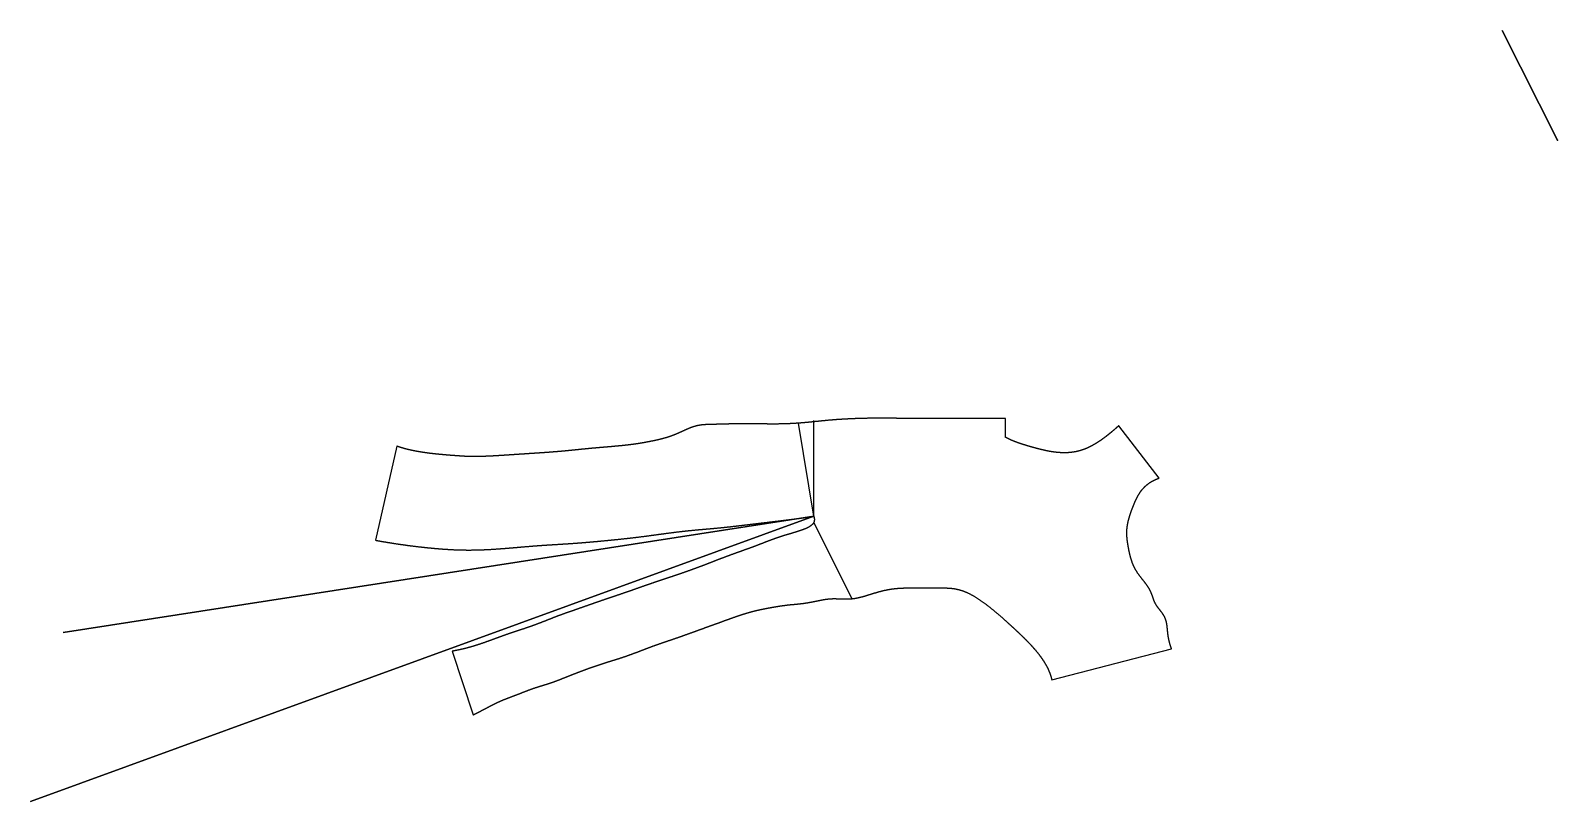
# Model space of a CAD drawing. Header units: millimetres. Extents: x -52351 to 49718, y -19054 to 32454.
import ezdxf

# ---------------------------------------------------------------- set-up
doc = ezdxf.new("R2010")
doc.units = ezdxf.units.MM
doc.header["$MEASUREMENT"] = 0
for name, color, linetype in [('운행 구간 new v3_밑 도면', 7, 'Continuous'), ('운행 구간 new v3_아랫 경로 종료부', 7, 'Continuous'), ('운행 구간 new v3_옆 절삭', 7, 'Continuous'), ('운행 구간 new v3_옆 절삭 2', 7, 'Continuous'), ('운행 구간 new v3_윗 경로 시작부', 7, 'Continuous')]:
    doc.layers.add(name, color=color, linetype=linetype)

msp = doc.modelspace()

# ---------------------------------------------------------------- linework, layer by layer
at = {"layer": '운행 구간 new v3_밑 도면'}
for p, q in [((0, 0), (-1022, 6221)), ((12827, 6540), (5730, 6540)), ((12827, 5275), (12827, 6540)), ((23098, 2550), (20391, 6050)), ((-27863, 4681), (-29284, -1603)), ((0, -414), (2558, -5508)), ((-24173, -9017), (-22771, -13272)), ((15912, -10932), (23927, -8856))]:
    msp.add_line(p, q, dxfattribs=at)
for points in [[(5730, 6540), (5655, 6542), (5505, 6545), (5278, 6549), (4970, 6552), (4578, 6554), (4178, 6552), (3772, 6548), (3360, 6540), (2946, 6529), (2532, 6513), (2122, 6494), (1718, 6470), (1324, 6441), (941, 6408), (567, 6372), (200, 6334), (-163, 6296), (-528, 6260), (-898, 6229), (-1274, 6202), (-1656, 6183), (-2042, 6170), (-2427, 6163), (-2808, 6162), (-3181, 6166), (-3546, 6172), (-3904, 6179), (-4260, 6185), (-4616, 6186), (-4977, 6184), (-5342, 6176), (-5707, 6165), (-6066, 6154), (-6412, 6145), (-6737, 6138), (-7039, 6132), (-7318, 6120), (-7583, 6093), (-7840, 6044), (-8098, 5967), (-8362, 5864), (-8634, 5742), (-8913, 5612), (-9197, 5487), (-9484, 5373), (-9773, 5275), (-10065, 5191), (-10358, 5118), (-10652, 5052), (-10949, 4992), (-11248, 4936), (-11549, 4884), (-11853, 4836), (-12158, 4793), (-12467, 4755), (-12779, 4721), (-13094, 4690), (-13413, 4661), (-13735, 4634), (-14059, 4607), (-14385, 4579), (-14712, 4550), (-15039, 4520), (-15367, 4488), (-15695, 4454), (-16025, 4421), (-16356, 4388), (-16688, 4356), (-17021, 4326), (-17352, 4299), (-17680, 4273), (-18005, 4250), (-18327, 4228), (-18649, 4207), (-18974, 4186), (-19306, 4164), (-19647, 4141), (-19998, 4118), (-20358, 4094), (-20723, 4070), (-21086, 4047), (-21445, 4027), (-21792, 4010), (-22126, 3997), (-22444, 3989), (-22685, 3986), (-22858, 3985), (-22970, 3986), (-23025, 3987)], [(20391, 6050), (20358, 6020), (20291, 5960), (20191, 5871), (20057, 5754), (19887, 5611), (19715, 5470), (19541, 5333), (19363, 5199), (19180, 5069), (18991, 4943), (18795, 4821), (18589, 4705), (18374, 4596), (18149, 4498), (17914, 4413), (17670, 4344), (17417, 4291), (17158, 4257), (16895, 4240), (16631, 4240), (16370, 4255), (16112, 4282), (15861, 4319), (15615, 4365), (15374, 4417), (15136, 4474), (14900, 4534), (14665, 4598), (14430, 4665), (14198, 4734), (13970, 4805), (13749, 4878), (13538, 4953), (13339, 5030), (13154, 5110), (13016, 5175), (12919, 5225), (12857, 5258), (12827, 5275)], [(-23025, 3987), (-23084, 3990), (-23204, 3997), (-23387, 4008), (-23636, 4025), (-23958, 4047), (-24289, 4072), (-24628, 4100), (-24975, 4131), (-25325, 4166), (-25675, 4206), (-26021, 4252), (-26360, 4305), (-26687, 4365), (-27002, 4432), (-27304, 4507), (-27534, 4573), (-27701, 4626), (-27809, 4662), (-27863, 4681)], [(23927, -8856), (23907, -8806), (23869, -8705), (23819, -8555), (23762, -8356), (23711, -8109), (23676, -7864), (23652, -7622), (23631, -7386), (23602, -7158), (23551, -6939), (23469, -6733), (23355, -6539), (23216, -6354), (23069, -6175), (22934, -5995), (22823, -5811), (22740, -5620), (22674, -5420), (22606, -5212), (22517, -4999), (22396, -4781), (22243, -4559), (22066, -4332), (21880, -4101), (21699, -3864), (21539, -3620), (21404, -3370), (21296, -3113), (21211, -2850), (21141, -2583), (21081, -2311), (21028, -2038), (20982, -1764), (20947, -1490), (20928, -1219), (20930, -950), (20954, -684), (21001, -421), (21067, -160), (21147, 99), (21237, 357), (21333, 612), (21434, 864), (21542, 1111), (21660, 1348), (21794, 1573), (21947, 1784), (22123, 1977), (22324, 2151), (22552, 2306), (22757, 2414), (22923, 2486), (23039, 2529), (23098, 2550)], [(-29284, -1603), (-29202, -1618), (-29037, -1648), (-28788, -1692), (-28455, -1748), (-28035, -1815), (-27612, -1878), (-27187, -1937), (-26759, -1992), (-26329, -2043), (-25899, -2090), (-25468, -2133), (-25037, -2171), (-24604, -2203), (-24168, -2229), (-23727, -2246), (-23280, -2256), (-22826, -2255), (-22365, -2246), (-21899, -2228), (-21430, -2202), (-20960, -2169), (-20491, -2132), (-20025, -2093), (-19563, -2053), (-19104, -2014), (-18648, -1977), (-18194, -1944), (-17740, -1914), (-17285, -1886), (-16829, -1858), (-16369, -1828), (-15906, -1796), (-15442, -1761), (-14977, -1722), (-14515, -1681), (-14056, -1638), (-13602, -1594), (-13150, -1548), (-12697, -1501), (-12237, -1450), (-11766, -1394), (-11282, -1332), (-10784, -1266), (-10278, -1198), (-9771, -1129), (-9272, -1064), (-8788, -1006), (-8324, -955), (-7878, -912), (-7447, -874), (-7021, -838), (-6593, -800), (-6156, -758), (-5709, -711), (-5251, -659), (-4786, -604), (-4320, -548), (-3857, -492), (-3401, -438), (-2951, -385), (-2510, -333), (-2076, -281), (-1648, -228), (-1227, -174), (-812, -118), (-485, -72), (-241, -36), (-80, -12), (0, 0)], [(0, 0), (13, -33), (34, -99), (52, -194), (47, -312), (-4, -447), (-102, -569), (-246, -681), (-433, -784), (-659, -880), (-913, -970), (-1186, -1056), (-1463, -1137), (-1736, -1217), (-1997, -1295), (-2245, -1374), (-2486, -1456), (-2724, -1542), (-2967, -1633), (-3219, -1729), (-3479, -1829), (-3745, -1931), (-4013, -2032), (-4277, -2130), (-4537, -2224), (-4791, -2316), (-5044, -2406), (-5300, -2497), (-5563, -2593), (-5837, -2694), (-6123, -2801), (-6420, -2914), (-6724, -3031), (-7032, -3150), (-7340, -3268), (-7644, -3383), (-7943, -3495), (-8234, -3602), (-8520, -3704), (-8799, -3802), (-9074, -3896), (-9346, -3988), (-9617, -4078), (-9888, -4168), (-10162, -4259), (-10438, -4351), (-10716, -4446), (-10997, -4542), (-11277, -4639), (-11556, -4737), (-11831, -4833), (-12100, -4928), (-12363, -5020), (-12619, -5108), (-12870, -5195), (-13117, -5279), (-13362, -5361), (-13607, -5444), (-13854, -5527), (-14104, -5612), (-14359, -5699), (-14619, -5789), (-14883, -5882), (-15151, -5977), (-15421, -6071), (-15689, -6165), (-15955, -6258), (-16218, -6348), (-16478, -6439), (-16736, -6530), (-16992, -6623), (-17249, -6720), (-17507, -6820), (-17767, -6924), (-18029, -7028), (-18292, -7131), (-18556, -7232), (-18822, -7328), (-19090, -7421), (-19359, -7512), (-19631, -7601), (-19905, -7691), (-20182, -7783), (-20458, -7878), (-20733, -7974), (-21004, -8071), (-21269, -8168), (-21527, -8263), (-21778, -8355), (-22024, -8444), (-22268, -8529), (-22514, -8610), (-22765, -8688), (-23025, -8761), (-23294, -8831), (-23574, -8897), (-23808, -8947), (-23988, -8983), (-24111, -9006), (-24173, -9017)], [(-1532, -5901), (-1451, -5895), (-1292, -5884), (-1059, -5863), (-763, -5830), (-415, -5779), (-88, -5720), (220, -5656), (512, -5594), (793, -5543), (1069, -5510), (1346, -5499), (1629, -5508), (1923, -5525), (2229, -5533), (2550, -5516), (2885, -5466), (3232, -5384), (3589, -5278), (3953, -5162), (4321, -5049), (4691, -4953), (5064, -4878), (5441, -4827), (5824, -4797), (6212, -4784), (6606, -4783), (7003, -4786), (7398, -4789), (7786, -4790), (8164, -4787), (8529, -4783), (8883, -4787), (9232, -4809), (9583, -4864), (9943, -4964), (10317, -5117), (10706, -5324), (11103, -5578), (11500, -5865), (11887, -6170), (12255, -6477), (12595, -6773), (12905, -7050), (13188, -7306), (13451, -7547), (13702, -7781), (13950, -8018), (14202, -8267), (14457, -8531), (14712, -8809), (14959, -9100), (15191, -9400), (15399, -9705), (15579, -10012), (15726, -10319), (15818, -10565), (15871, -10748), (15900, -10871), (15912, -10932)], [(-22771, -13272), (-22723, -13248), (-22626, -13199), (-22481, -13126), (-22292, -13029), (-22061, -12909), (-21835, -12791), (-21613, -12675), (-21397, -12564), (-21185, -12458), (-20977, -12361), (-20772, -12273), (-20568, -12192), (-20361, -12115), (-20149, -12037), (-19929, -11954), (-19699, -11864), (-19460, -11769), (-19213, -11671), (-18961, -11576), (-18706, -11486), (-18451, -11403), (-18197, -11325), (-17945, -11249), (-17696, -11171), (-17449, -11088), (-17204, -10999), (-16958, -10904), (-16710, -10805), (-16458, -10703), (-16203, -10601), (-15944, -10499), (-15683, -10399), (-15421, -10301), (-15158, -10204), (-14896, -10110), (-14635, -10019), (-14373, -9930), (-14110, -9843), (-13844, -9759), (-13574, -9675), (-13301, -9592), (-13025, -9506), (-12748, -9416), (-12469, -9322), (-12189, -9222), (-11909, -9117), (-11628, -9009), (-11345, -8899), (-11060, -8790), (-10773, -8683), (-10484, -8580), (-10196, -8480), (-9909, -8382), (-9624, -8286), (-9343, -8191), (-9065, -8095), (-8788, -7998), (-8511, -7899), (-8230, -7798), (-7943, -7694), (-7649, -7588), (-7349, -7480), (-7044, -7370), (-6737, -7259), (-6432, -7148), (-6130, -7039), (-5835, -6930), (-5545, -6825), (-5261, -6724), (-4982, -6628), (-4704, -6538), (-4427, -6454), (-4149, -6377), (-3870, -6305), (-3588, -6240), (-3303, -6179), (-3015, -6123), (-2725, -6072), (-2431, -6023), (-2135, -5979), (-1895, -5946), (-1714, -5923), (-1593, -5908), (-1532, -5901)]]:
    msp.add_open_spline(points, degree=5, dxfattribs=at)
msp.add_point((0, 0), dxfattribs=at)
at = {"layer": '운행 구간 new v3_아랫 경로 종료부'}
for p, q in [((46018, 32454), (49718, 25136)), ((49718, 25136, 4591), (46018, 32454, 4591)), ((46018, 32454, 4591), (46018, 32454)), ((49718, 25136), (49718, 25136, 4591))]:
    msp.add_line(p, q, dxfattribs=at)
msp.add_point((49718, 25136), dxfattribs=at)
at = {"layer": '운행 구간 new v3_옆 절삭'}
for p, q in [((-52351, -19054, -4591), (0, 0)), ((0, 0), (-52351, -19054)), ((-52351, -19054), (-52351, -19054, -4591))]:
    msp.add_line(p, q, dxfattribs=at)
msp.add_point((0, 0), dxfattribs=at)
at = {"layer": '운행 구간 new v3_옆 절삭 2'}
for p, q in [((0, 0), (-50163, -7766, 1001)), ((-50163, -7766, 1001), (0, 0, 1001)), ((0, 0, 1001), (0, 0))]:
    msp.add_line(p, q, dxfattribs=at)
msp.add_point((0, 0), dxfattribs=at)
at = {"layer": '운행 구간 new v3_윗 경로 시작부'}
msp.add_line((0, 0), (0, 6400), dxfattribs=at)
msp.add_point((0, 0), dxfattribs=at)

doc.saveas('drawing.dxf')
